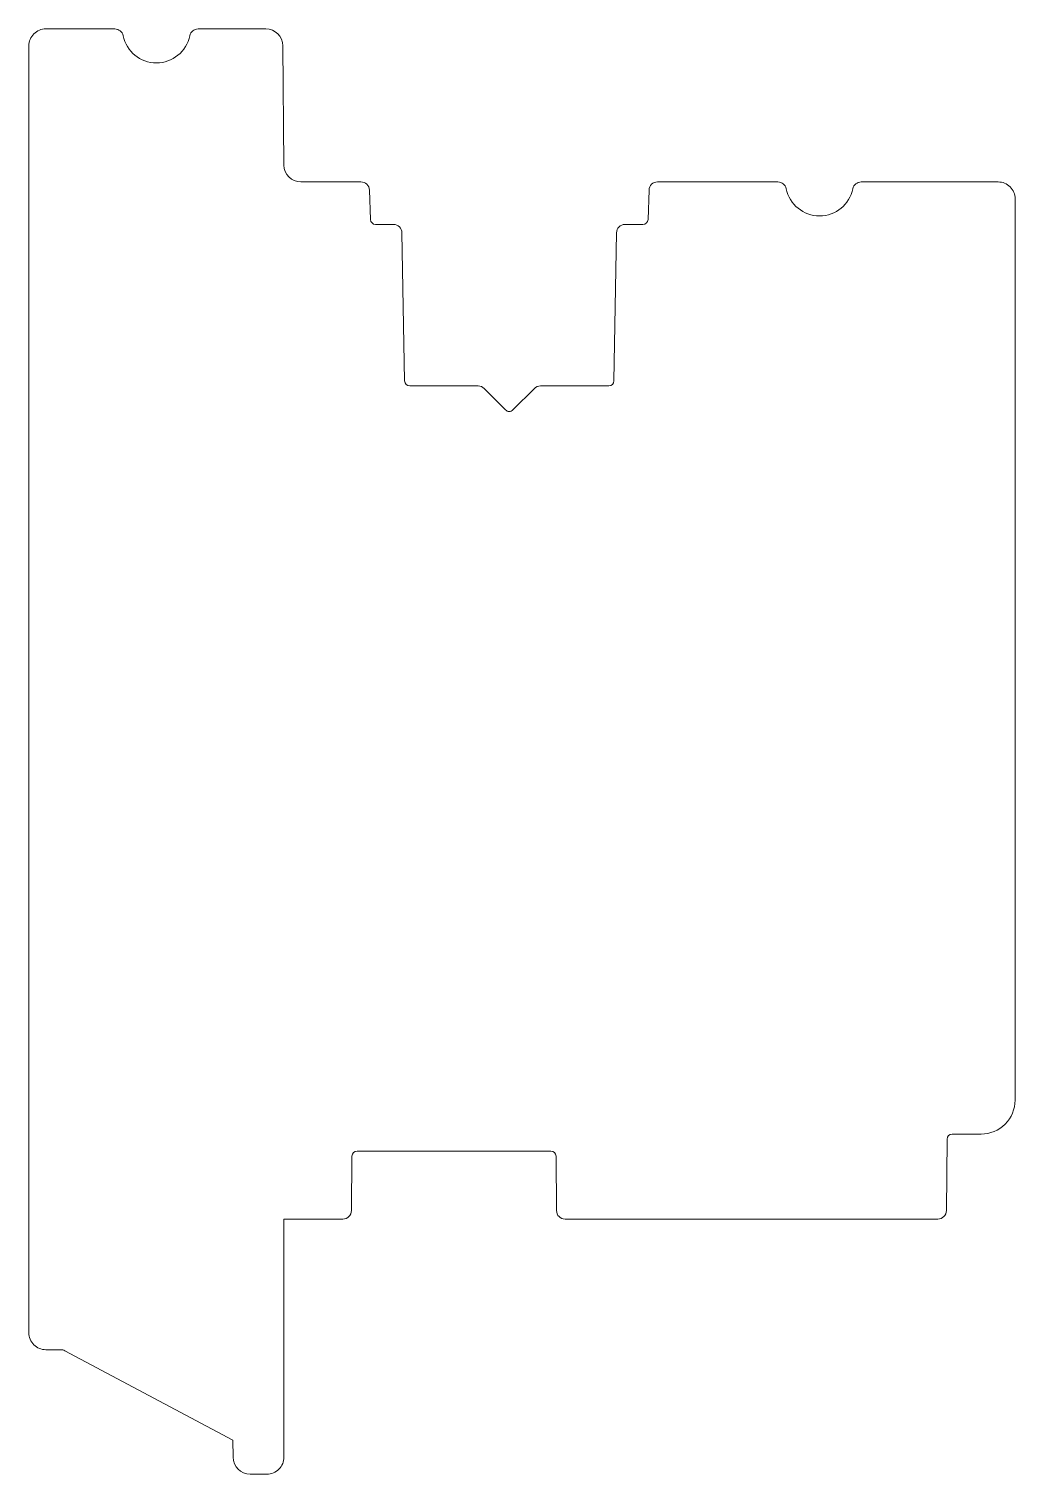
# Model space of a CAD drawing. Header units: inches. Extents: x 16.2 to 74.2, y 15.4 to 100.4.
import ezdxf

# ---------------------------------------------------------------- set-up
doc = ezdxf.new("R2010")
doc.units = ezdxf.units.IN
doc.header["$MEASUREMENT"] = 0
doc.layers.add('Stakta', color=7, linetype='Continuous', lineweight=25)

msp = doc.modelspace()

# ---------------------------------------------------------------- linework, layer by layer
at = {"layer": 'Stakta', "color": 18, "lineweight": 5, "true_color": 0x000000}
msp.add_lwpolyline([(36.625, 88.912), (37.678, 88.912, -0.409111), (38.178, 88.421), (38.33, 79.707, 0.409111), (38.63, 79.412), (42.654, 79.412, -0.198912), (43.008, 79.266), (44.273, 78, 0.414214), (44.698, 78), (45.963, 79.266, -0.198912), (46.317, 79.412), (50.341, 79.412, 0.409111), (50.641, 79.707), (50.793, 88.421, -0.409111), (51.293, 88.912), (52.346, 88.912, 0.404026), (52.646, 89.202), (52.706, 90.929, -0.404026), (53.206, 91.412), (60.286, 91.412, -0.356394), (60.776, 91.012, 0.816497), (64.695, 91.012, -0.356394), (65.185, 91.412), (73.236, 91.412, -0.414214), (74.236, 90.412), (74.236, 37.412, -0.414214), (72.236, 35.412), (70.533, 35.412, 0.41166), (70.233, 35.115), (70.196, 30.908, -0.41166), (69.696, 30.412), (47.766, 30.412, -0.41166), (47.266, 30.908), (47.238, 34.115, 0.41166), (46.938, 34.412), (35.533, 34.412, 0.41166), (35.233, 34.115), (35.205, 30.908, -0.41166), (34.705, 30.412), (31.236, 30.412), (31.236, 16.412, -0.414214), (30.236, 15.412), (29.244, 15.412, -0.41166), (28.244, 16.403), (28.236, 17.412), (18.346, 22.671, 0.122785), (18.111, 22.729), (17.236, 22.729, -0.414214), (16.236, 23.729), (16.236, 99.412, -0.414214), (17.236, 100.412), (21.286, 100.412, -0.356394), (21.776, 100.012, 0.816497), (25.695, 100.012, -0.356394), (26.185, 100.412), (30.166, 100.412, -0.41166), (31.166, 99.421), (31.227, 92.403, 0.41166), (32.227, 91.412), (35.765, 91.412, -0.404036), (36.265, 90.929), (36.325, 89.202, 0.404026)], format="xyb", close=True, dxfattribs=at)

doc.saveas('drawing.dxf')
